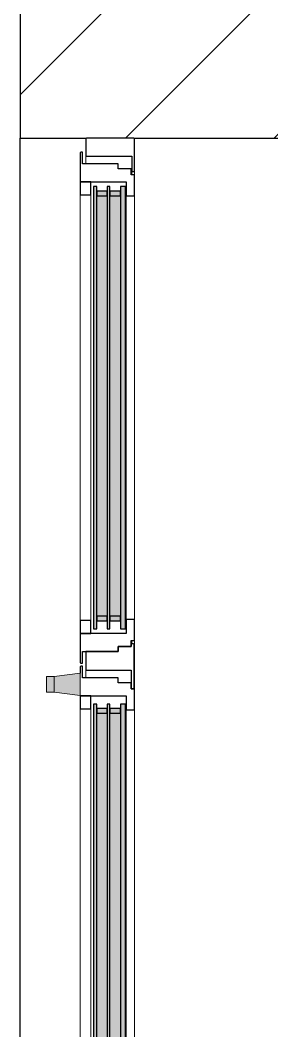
# Model space of a CAD drawing. Header units: millimetres. Extents: x 1680 to 166026, y 35966 to 91121.
# Drawn here: x 96509 to 96892, y 53373 to 54908 of the extents above; entities that cross this region are included whole.
import ezdxf

# ---------------------------------------------------------------- set-up
doc = ezdxf.new("R2010")
doc.units = ezdxf.units.MM
for name, color, linetype, lineweight in [('A-GLAZ', 151, 'Continuous', 18), ('A-WALL', 255, 'Continuous', 18), ('A-WALL-PATT', 111, 'Continuous', 50)]:
    doc.layers.add(name, color=color, linetype=linetype, lineweight=lineweight)

# ---------------------------------------------------------------- blocks, each defined once
blk = doc.blocks.new('Windows_Opening-Hinge_Strugal_S74RP_Two-Leaf_Fixed-Top_INT - Windows_Opening-Hinge_Strugal_S74RP_Two-Leaf_Fixed-Top_INT-V1-mebel yerləşmə planı')
at = {"layer": 'A-GLAZ'}
h = blk.add_hatch(color=256, dxfattribs=at)
h.paths.add_polyline_path([(-54.5, -83.5), (-726.5, -83.5), (-726.5, -88.5), (-54.5, -88.5)], flags=0)
h.paths.add_polyline_path([(-54.5, -67.5), (-54.5, -63.5), (-726.5, -63.5), (-726.5, -67.5), (-187.5, -67.5)], flags=0)
h.paths.add_polyline_path([(-54.5, -47.5), (-54.5, -39.5), (-726.5, -39.5), (-726.5, -47.5), (-187.5, -47.5)], flags=0)
h = blk.add_hatch(color=256, dxfattribs=at)
h.paths.add_polyline_path([(726, -83.5), (60, -83.5), (60, -88.5), (726, -88.5)], flags=0)
h.paths.add_polyline_path([(726, -67.5), (726, -63.5), (60, -63.5), (60, -67.5), (710.3, -67.5)], flags=0)
h.paths.add_polyline_path([(726, -39.5), (60, -39.5), (60, -47.5), (726, -47.5)], flags=0)
h = blk.add_hatch(color=256, dxfattribs=at)
h.paths.add_polyline_path([(-66.5, -83.5), (-66.5, -67.5), (-73.5, -67.5), (-73.5, -83.5)], flags=0)
h.paths.add_polyline_path([(-66.5, -63.5), (-66.5, -47.5), (-73.5, -47.5), (-73.5, -63.5)], flags=0)
h.paths.add_polyline_path([(-712.5, -63.5), (-712.5, -47.5), (-719.5, -47.5), (-719.5, -63.5)], flags=0)
h.paths.add_polyline_path([(-712.5, -67.5), (-719.5, -67.5), (-719.5, -83.5), (-712.5, -83.5)], flags=0)
for points in [[(-73.5, -47.5), (-712.5, -47.5), (-712.5, -63.5), (-73.5, -63.5)], [(712.5, -47.5), (73.5, -47.5), (73.5, -63.5), (712.5, -63.5)], [(-73.5, -67.5), (-712.5, -67.5), (-712.5, -83.5), (-73.5, -83.5)], [(712.5, -67.5), (73.5, -67.5), (73.5, -83.5), (712.5, -83.5)], [(47, -108.5), (13, -108.6), (17.5, -143.1), (18.4, -148.2), (41.9, -148.2), (47, -108.5)], [(41.9, -148.2), (18.1, -148.2), (18.4, -159.7), (41.9, -159.7)], [(35.9, -160), (35.9, -159.7), (34.4, -160)]]:
    blk.add_hatch(color=256, dxfattribs=at).paths.add_polyline_path(points, flags=0)
h = blk.add_hatch(color=256, dxfattribs=at)
h.paths.add_polyline_path([(719.5, -67.5), (712.5, -67.5), (712.5, -83.5), (719.5, -83.5)], flags=0)
h.paths.add_polyline_path([(719.5, -63.5), (719.5, -47.5), (712.5, -47.5), (712.5, -63.5)], flags=0)
h.paths.add_polyline_path([(73.5, -63.5), (73.5, -47.5), (66.5, -47.5), (66.5, -63.5)], flags=0)
h.paths.add_polyline_path([(73.5, -83.5), (73.5, -67.5), (66.5, -67.5), (66.5, -83.5)], flags=0)
at = {"layer": 'A-GLAZ', "lineweight": 25}
for p, q in [((-800, -26.8), (-800, -99.2)), ((-750.3, -26), (-799.2, -26)), ((-772.5, -100), (-772.5, -30)), ((-772.5, -30), (-749.5, -30)), ((-749.5, -30), (-749.5, -26.8)), ((-744.5, -26.8), (-744.5, -31)), ((-713.3, -26), (-743.7, -26)), ((-712.5, -38.5), (-712.5, -26.8)), ((-68.5, -26.8), (-68.5, -38.5)), ((-37.3, -26), (-67.7, -26)), ((-36.5, -31), (-36.5, -26.8)), ((-31.5, -27.5), (-31.5, -31)), ((35.7, -26.7), (-30.7, -26.7)), ((36.5, -26.8), (36.5, -31)), ((36.5, -31), (36.5, -27.5)), ((67.7, -26), (37.3, -26)), ((68.5, -38.5), (68.5, -26.8)), ((-744.5, -31), (-753.3, -31)), ((-753.3, -31), (-753.3, -51)), ((-733.5, -107.7), (-733.5, -38.5)), ((-733.5, -38.5), (-712.5, -38.5)), ((-54.5, -39.5), (-726.5, -39.5)), ((-726.5, -39.5), (-726.5, -47.5)), ((-68.5, -38.5), (-47.5, -38.5)), ((-54.5, -47.5), (-54.5, -39.5)), ((-47.5, -38.5), (-47.5, -107.7)), ((-27.7, -31), (-36.5, -31)), ((-31.5, -31), (-27.7, -31)), ((-27.7, -51), (-27.7, -31)), ((-27.7, -31), (-27.7, -51)), ((8.5, -100), (8.5, -31)), ((8.5, -31), (36.5, -31)), ((36.5, -31), (27.7, -31)), ((27.7, -31), (27.7, -51)), ((47.5, -107.7), (47.5, -38.5)), ((47.5, -38.5), (68.5, -38.5)), ((726, -39.5), (60, -39.5)), ((60, -39.5), (60, -47.5)), ((-753.3, -51), (-761, -51)), ((-761, -51), (-761, -105)), ((-726.5, -47.5), (-54.5, -47.5)), ((-712.5, -47.5), (-719.5, -47.5)), ((-719.5, -47.5), (-719.5, -63.5)), ((-712.5, -63.5), (-712.5, -47.5)), ((-73.5, -47.5), (-73.5, -63.5)), ((-66.5, -47.5), (-73.5, -47.5)), ((-66.5, -63.5), (-66.5, -47.5)), ((-20, -51), (-27.7, -51)), ((-27.7, -51), (-20, -51)), ((-20, -105), (-20, -51)), ((-20, -51), (-20, -100)), ((27.7, -51), (20, -51)), ((20, -51), (20, -105)), ((60, -47.5), (726, -47.5)), ((66.5, -47.5), (66.5, -63.5)), ((73.5, -47.5), (66.5, -47.5)), ((73.5, -63.5), (73.5, -47.5)), ((-54.5, -63.5), (-726.5, -63.5)), ((-726.5, -63.5), (-726.5, -67.5)), ((-726.5, -67.5), (-54.5, -67.5)), ((-719.5, -63.5), (-712.5, -63.5)), ((-712.5, -67.5), (-719.5, -67.5)), ((-719.5, -67.5), (-719.5, -83.5)), ((-712.5, -83.5), (-712.5, -67.5)), ((-73.5, -63.5), (-66.5, -63.5)), ((-73.5, -67.5), (-73.5, -83.5)), ((-66.5, -67.5), (-73.5, -67.5)), ((-66.5, -83.5), (-66.5, -67.5)), ((-54.5, -67.5), (-54.5, -63.5)), ((726, -63.5), (60, -63.5)), ((60, -63.5), (60, -67.5)), ((60, -67.5), (726, -67.5)), ((66.5, -63.5), (73.5, -63.5)), ((73.5, -67.5), (66.5, -67.5)), ((66.5, -67.5), (66.5, -83.5)), ((73.5, -83.5), (73.5, -67.5)), ((-54.5, -83.5), (-726.5, -83.5)), ((-726.5, -83.5), (-726.5, -88.5)), ((-726.5, -88.5), (-54.5, -88.5)), ((-719.5, -83.5), (-712.5, -83.5)), ((-73.5, -83.5), (-66.5, -83.5)), ((-54.5, -88.5), (-54.5, -83.5)), ((726, -83.5), (60, -83.5)), ((60, -83.5), (60, -88.5)), ((60, -88.5), (726, -88.5)), ((66.5, -83.5), (73.5, -83.5)), ((-799.2, -100), (-772.5, -100)), ((-778.5, -105), (-778.5, -107.7)), ((-761, -105), (-778.5, -105)), ((-733.5, -92.5), (-733.5, -107.7)), ((-714, -92.5), (-733.5, -92.5)), ((-714, -107.7), (-714, -92.5)), ((-47.5, -92.5), (-67, -92.5)), ((-67, -92.5), (-67, -107.7)), ((-47.5, -107.7), (-47.5, -92.5)), ((-20, -100), (8.5, -100)), ((-2.5, -105), (-20, -105)), ((-2.5, -107.7), (-2.5, -105)), ((2.5, -105), (2.5, -107.7)), ((20, -105), (2.5, -105)), ((47.5, -92.5), (47.5, -107.7)), ((67, -92.5), (47.5, -92.5)), ((67, -107.7), (67, -92.5)), ((-777.7, -108.5), (-734.3, -108.5)), ((-732.7, -108.5), (-714.8, -108.5)), ((-66.2, -108.5), (-48.3, -108.5)), ((-46.7, -108.5), (-3.3, -108.5)), ((3.3, -108.5), (13, -108.5)), ((48.3, -108.5), (66.2, -108.5))]:
    blk.add_line(p, q, dxfattribs=at)
at = {"layer": 'A-GLAZ'}
for p, q in [((-743.7, -26), (-750.3, -26)), ((-749.5, -30), (-744.5, -30)), ((-67.7, -26), (-713.3, -26)), ((37, -26), (-37.3, -26)), ((-36.5, -30), (-31.5, -30)), ((713.3, -26), (67.7, -26)), ((-712.5, -38.5), (-68.5, -38.5)), ((68.5, -38.5), (712.5, -38.5)), ((-772.5, -100), (-761, -100)), ((-67, -92.5), (-714, -92.5)), ((8.5, -100), (20, -100)), ((714, -92.5), (67, -92.5)), ((-734.3, -108.5), (-732.7, -108.5)), ((-714.8, -108.5), (-66.2, -108.5)), ((-48.3, -108.5), (-46.7, -108.5)), ((13, -108.5), (18.1, -148.2)), ((13, -108.5), (47, -108.5)), ((41.9, -148.2), (47, -108.5)), ((47, -108.5), (48.3, -108.5)), ((66.2, -108.5), (714.8, -108.5)), ((18.1, -148.2), (18.1, -159.7)), ((41.9, -159.7), (41.9, -148.2)), ((24.2, -159.7), (24.2, -160)), ((24.2, -159.7), (24.2, -160)), ((24.2, -159.7), (24.2, -160)), ((24.8, -160), (24.2, -160)), ((25.6, -160), (24.2, -160)), ((24.2, -160), (25.5, -160)), ((24.8, -159.7), (24.8, -160)), ((25.6, -160), (24.8, -160)), ((25.5, -160), (25.5, -160)), ((35.9, -160), (25.6, -160)), ((35.9, -160), (35.9, -159.7)), ((35.9, -159.7), (35.9, -160))]:
    blk.add_line(p, q, dxfattribs=at)
at = {"layer": 'A-GLAZ', "flags": 128}
for points in [[(41.9, -148.2), (41.3, -148.2), (39.4, -148.2), (36.4, -148.2), (32.3, -148.2), (27.7, -148.2), (23.6, -148.2), (20.6, -148.2), (18.7, -148.2), (18.1, -148.2)], [(41.9, -159.7), (41.6, -159.7), (40.5, -159.7), (38.9, -159.7), (36.8, -159.7), (34.2, -159.7), (31.4, -159.7), (28.6, -159.7), (25.8, -159.7), (23.2, -159.7), (21.1, -159.7), (19.5, -159.7), (18.4, -159.7), (18.1, -159.7)]]:
    blk.add_lwpolyline(points, dxfattribs=at)
at = {"layer": 'A-GLAZ', "lineweight": 25}
for centre, start, end in [((-799.2, -26.8), 90, 180), ((-750.3, -26.8), 356.2624, 90), ((-743.7, -26.8), 90, 180), ((-713.3, -26.8), 360, 90), ((-67.7, -26.8), 90, 180), ((-37.3, -26.8), 0, 90), ((-30.7, -27.5), 90, 180), ((35.7, -27.5), 360, 90), ((37.3, -26.8), 90, 180), ((67.7, -26.8), 0, 90), ((-799.2, -99.2), 180, 270), ((-777.7, -107.7), 180, 270), ((-734.3, -107.7), 270, 360), ((-732.7, -107.7), 180, 270), ((-714.8, -107.7), 270, 0), ((-66.2, -107.7), 180, 270), ((-48.3, -107.7), 270, 0), ((-46.7, -107.7), 180, 270), ((-3.3, -107.7), 270, 0), ((3.3, -107.7), 180, 270), ((46.7, -107.7), 270, 0), ((48.3, -107.7), 180, 270), ((66.2, -107.7), 270, 0)]:
    blk.add_arc(centre, 0.8, start, end, dxfattribs=at)

msp = doc.modelspace()

# ---------------------------------------------------------------- hatches: boundary and pattern name
at = {"layer": 'A-WALL-PATT', "lineweight": 18}
h = msp.add_hatch(dxfattribs=at)
h.set_pattern_fill('FP_1', color=256, style=0, pattern_type=2)
h.set_pattern_definition([(45, (69924.02, 59888.87), (-113.1371, 113.1371), [])])
h.paths.add_polyline_path([(96908.5, 45899.1), (96908.5, 48649.1), (96508.5, 48649.1), (96508.5, 45899.1)], flags=0)
h.paths.add_polyline_path([(96508.5, 50249.1), (96908.5, 50249.1), (96908.5, 53129.1), (96508.5, 53129.1), (96508.5, 50301.2)], flags=0)
h.paths.add_polyline_path([(96678.5, 54729.1), (96908.5, 54729.1), (96908.5, 57609.1), (96508.5, 57609.1), (96508.5, 54729.1), (96625.7, 54729.1)], flags=0)
h.paths.add_polyline_path([(96608.5, 59209.1), (96908.5, 59209.1), (96908.5, 63539.1), (96508.5, 63539.1), (96508.5, 59209.1)], flags=0)
h.paths.add_polyline_path([(96608.5, 65139.1), (96908.5, 65139.1), (96908.5, 66299.1), (96508.5, 66299.1), (96508.5, 65139.1)], flags=0)

# ---------------------------------------------------------------- linework, layer by layer
at = {"layer": 'A-WALL', "lineweight": 30}
for p, q in [((96508.5, 57609.1), (96508.5, 54729.1)), ((96508.5, 54729.1), (96609.3, 54729.1)), ((96508.5, 53129.1), (96508.5, 54729.1)), ((96681.8, 54729.1), (96908.5, 54729.1))]:
    msp.add_line(p, q, dxfattribs=at)

# ---------------------------------------------------------------- block references
at = {"layer": 'A-GLAZ', "rotation": 269.9999999999996}
msp.add_blockref('Windows_Opening-Hinge_Strugal_S74RP_Two-Leaf_Fixed-Top_INT - Windows_Opening-Hinge_Strugal_S74RP_Two-Leaf_Fixed-Top_INT-V1-mebel yerləşmə planı', (96708.5, 53929.1), dxfattribs=at)

doc.saveas('drawing.dxf')
